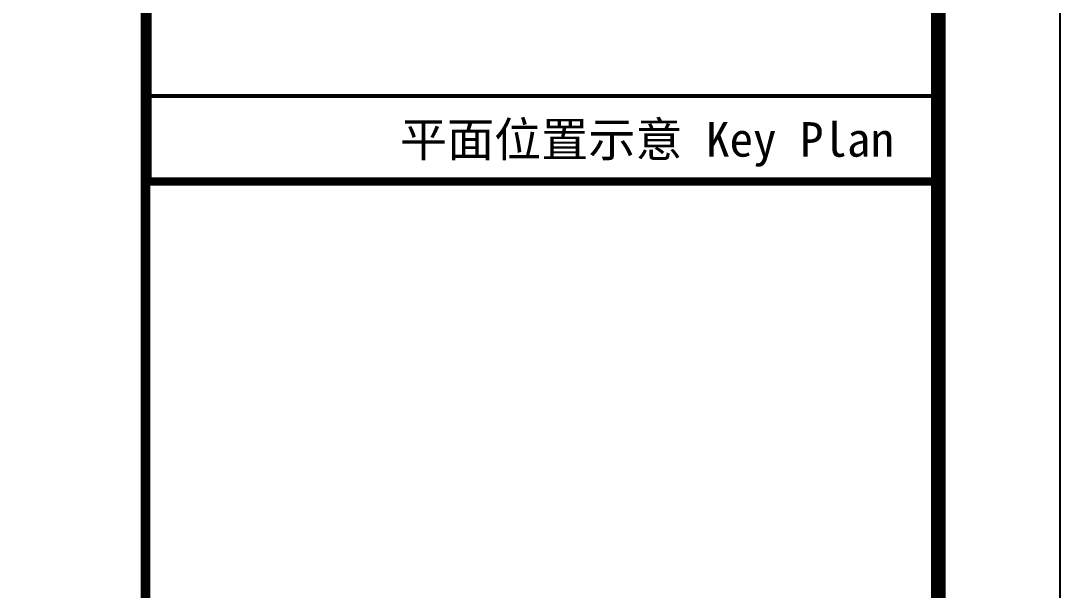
# Model space of a CAD drawing. Header units: millimetres. Extents: x 434053 to 1059003, y -2417481 to 936527.
# Drawn here: x 628165 to 636689, y -2023316 to -2018647 of the extents above; entities that cross this region are included whole.
import ezdxf

# ---------------------------------------------------------------- set-up
doc = ezdxf.new("R2010")
doc.units = ezdxf.units.MM
doc.header["$LTSCALE"] = 1000
doc.header["$MEASUREMENT"] = 0
doc.layers.add('A-ANNO-TEXT', color=7, linetype='Continuous', lineweight=25)
doc.layers.add('A-ANNO-TTLB', color=7, linetype='Continuous')
doc.styles.add('TITXC', font='simhei.ttf')

# ---------------------------------------------------------------- blocks, each defined once
blk = doc.blocks.new('sgsh')
at = {"const_width": 40}
blk.add_lwpolyline([(27625.4, -6750), (11266.1, -6750)], dxfattribs=at)
at = {"layer": 'A-ANNO-TTLB'}
blk.add_lwpolyline([(0, 42050), (0, -10500), (29700, -10500), (29700, 42050)], close=True, dxfattribs=at)
for points, const_width in [([(500, 40800), (500, -10000), (29200, -10000), (29200, 40800)], 60), ([(27625.4, -6758.5), (27625.4, -10008.5), (23600, -10008.5), (23600, -6758.5)], 33.3), ([(23950, -10008.5), (23950, -6758.5), (23600, -6758.5), (23600, -10008.5)], 16.7)]:
    blk.add_lwpolyline(points, close=True, dxfattribs=dict(at, const_width=const_width))
at = {"layer": 'A-ANNO-TEXT', "style": 'TITXC'}
blk.add_text('平面位置示意 Key Plan ', height=141.582, rotation=270, dxfattribs=at).set_placement((23701.7, -7792.8))

msp = doc.modelspace()

# ---------------------------------------------------------------- block references
at = {"xscale": 2, "yscale": 2, "zscale": 2, "rotation": 90}
msp.add_blockref('sgsh', (615688.8, -2067164.3), dxfattribs=at)

doc.saveas('drawing.dxf')
